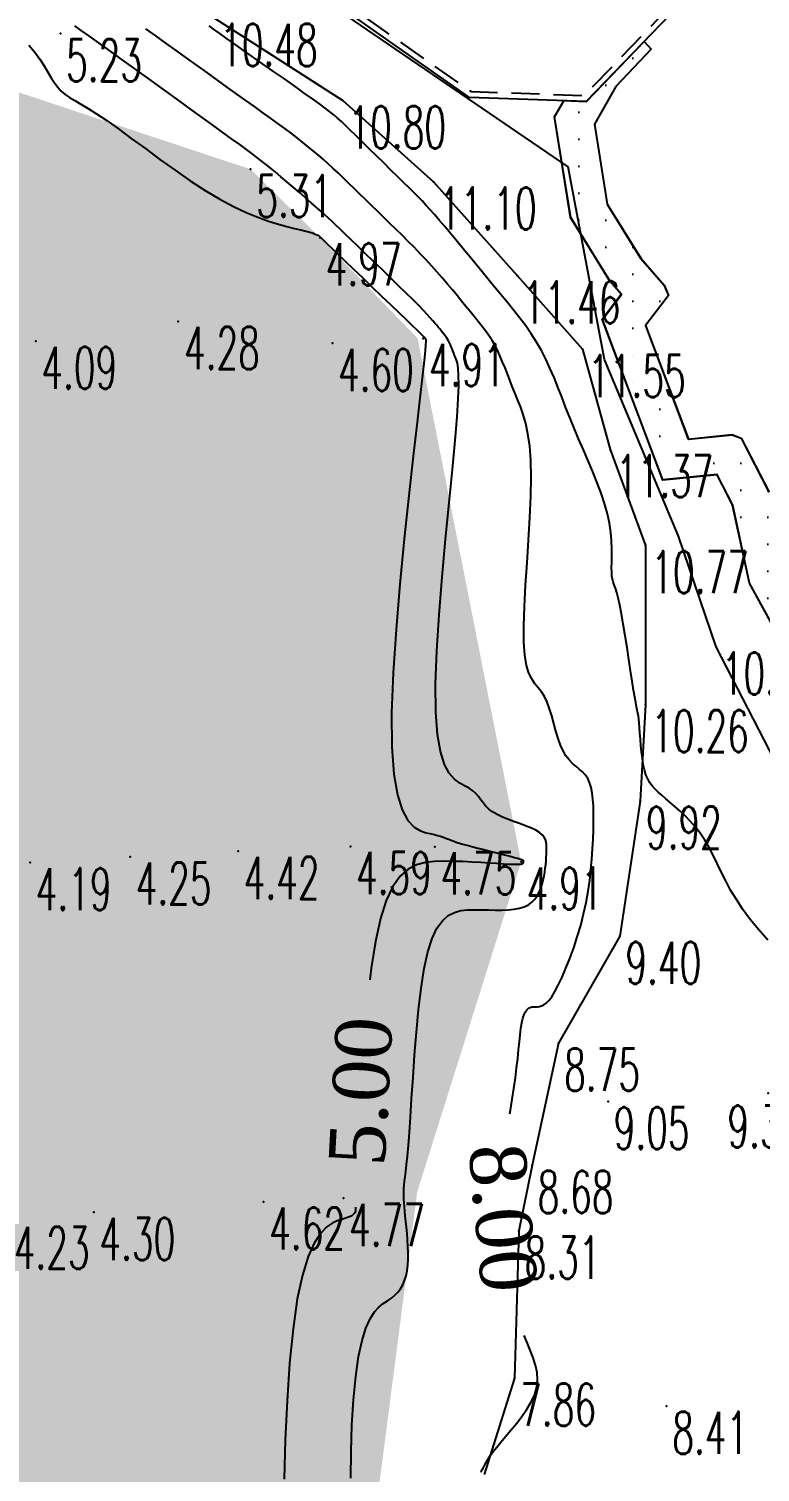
# Model space of a CAD drawing. Header units: millimetres. Extents: x 88261 to 90953, y 390274 to 392322.
# Drawn here: x 90781.2 to 90846.2, y 390716.7 to 390845 of the extents above; entities that cross this region are included whole.
import ezdxf
from ezdxf.enums import TextEntityAlignment as Align

# ---------------------------------------------------------------- set-up
doc = ezdxf.new("R2010")
doc.units = ezdxf.units.MM
doc.header["$LTSCALE"] = 25
doc.linetypes.add('DOT', pattern=[6.35, 0, -6.35])
doc.linetypes.add('INTERROMPU', pattern=[0.75, 0.5, -0.25])
for name, color, linetype in [('bas talus', 150, 'Continuous'), ('cloture', 30, 'Continuous'), ('CN_01_00', 42, 'Continuous'), ('CN_02_00', 16, 'Continuous'), ('HSABLHUMIDE', 24, 'DOT'), ('Talus', 35, 'Continuous'), ('TopoAlt', 7, 'Continuous'), ('TOPOJIS', 7, 'Continuous')]:
    doc.layers.add(name, color=color, linetype=linetype)
doc.styles.add('Romans 1.0', font='Romans.shx', dxfattribs={"width": 0.99, "height": 1})
doc.styles.get("Standard").update_dxf_attribs({"font": 'times.ttf'})

# ---------------------------------------------------------------- blocks, each defined once
blk = doc.blocks.new('TCPOINT')
at = {"color": 0}
blk.add_point((0, 0), dxfattribs=at)
at = {"layer": 'TopoAlt', "style": 'Romans 1.0', "width": 0.99}
blk.add_attdef('ALT', text='', height=200, dxfattribs=at).set_placement((0.5, -0.5), align=Align.TOP_LEFT)

msp = doc.modelspace()

# ---------------------------------------------------------------- hatches: boundary and pattern name
h = msp.add_hatch()
h.set_pattern_fill('JARDIN', color=104, scale=0.8)
h.set_pattern_definition([(0, (-0.35, -2.46), (0, 2.4), [0, -2.4])])
h.paths.add_polyline_path([(90833.84, 390821.35), (90832.15, 390819.13), (90837.52, 390804.84), (90842.34, 390805.32), (90843.74, 390802.62), (90845.22, 390795.68), (90848.31, 390790.06), (90854.92, 390783.51), (90860.84, 390780.11), (90864.37, 390778.33), (90867.66, 390774.97), (90873.66, 390771.36), (90882.32, 390772.44), (90889.83, 390775.21), (90888.81, 390778.45), (90881.51, 390775.77), (90874.41, 390774.88), (90869.79, 390777.66), (90866.41, 390781.12), (90862.45, 390783.1), (90856.99, 390786.23), (90851.05, 390792.13), (90848.44, 390796.88), (90846.97, 390803.77), (90844.49, 390808.57), (90843.68, 390808.87), (90839.79, 390808.49), (90835.99, 390818.57), (90838.04, 390821.25), (90837.63, 390822.18), (90835.56, 390824.56), (90832.58, 390829.37), (90831.44, 390836.48), (90833.35, 390839.82), (90836.49, 390843.14), (90835.87, 390843.83), (90830.72, 390838.48), (90828.72, 390838.56), (90827.9, 390837.12), (90829.33, 390828.17), (90832.81, 390822.53)])
at = {"layer": 'HSABLHUMIDE', "ltscale": 2}
h = msp.add_hatch(dxfattribs=at)
h.set_pattern_fill('AR-SAND', color=41, scale=0.05, style=0)
h.set_pattern_definition([(37.5, (-0.35, -2.46), (-0.080001565, 2.447066187), [0, -1.9304, 0, -2.159, 0, -2.06375]), (7.5, (-0.35, -2.46), (2.247616416, 3.584125503), [0, -1.0414, 0, -1.7399, 0, -0.66675]), (327.5, (-1.912, -2.46), (3.954961851, 0.007185923), [0, -0.635, 0, -2.286, 0, -2.9845]), (317.5, (-1.912, -2.46), (3.817782262, 1.114646616), [0, -0.3175, 0, -1.4986, 0, -1.7145])])
h.paths.add_polyline_path([(90808.31, 390673.91), (90810.25, 390699.67), (90815.68, 390741.55), (90824.92, 390770.91), (90815.72, 390817.44), (90807.05, 390826.39), (90800.87, 390832.47), (90771.53, 390842.2), (90760.38, 390842.98), (90754.31, 390848.43), (90743.78, 390853.26), (90735.93, 390857.51), (90724.71, 390864.35), (90715.76, 390870.18), (90708.42, 390875.87), (90700.28, 390881.05), (90683.17, 390899.74), (90679.29, 390902.11), (90675.87, 390906.58), (90650.25, 390917.24), (90650.25, 390882.24), (90650.25, 390864.98), (90650.25, 390847.24), (90650.25, 390817.24), (90650.25, 390792.24), (90650.25, 390737.24), (90650.25, 390712.24), (90650.25, 390677.24), (90650.25, 390647.24), (90650.25, 390622.24), (90650.25, 390590.22), (90650.25, 390589.37), (90650.25, 390567.24), (90650.25, 390527.24), (90660.25, 390527.24), (90660.25, 390507.24), (90670.25, 390507.24), (90670.25, 390497.24), (90680.25, 390497.24), (90680.25, 390487.24), (90690.25, 390487.24), (90690.25, 390477.24), (90700.25, 390477.24), (90700.25, 390467.24), (90730.25, 390477.24), (90700.25, 390467.24), (90710.25, 390467.24), (90740.25, 390477.24), (90710.25, 390467.24), (90710.25, 390457.24), (90747.2, 390431.83), (90764.53, 390419.61), (90781.97, 390396.2), (90798.13, 390389.26), (90804.01, 390373.08), (90822.04, 390361.39), (90841.42, 390350.17), (90852.83, 390318.92), (90866.45, 390300.49), (90904.86, 390280.83), (90909.95, 390275.28), (90952.15, 390275.28), (90952.14, 390296.43), (90920.97, 390330.09), (90897.78, 390348.26), (90877.47, 390366.76), (90855.32, 390383.66), (90846.62, 390409.42), (90826.78, 390428.11), (90814.41, 390447.82), (90801.65, 390460.75), (90789.25, 390478.56), (90783.93, 390495.68), (90782.44, 390506.04), (90782.12, 390521.9), (90785.04, 390543.82), (90786.82, 390559.34), (90790.57, 390575.41), (90794.12, 390593.84), (90801.54, 390613.19), (90802.7, 390633.39)])

# ---------------------------------------------------------------- linework, layer by layer
at = {"linetype": 'INTERROMPU', "ltscale": 0.2, "elevation": 11.36, "flags": 128}
msp.add_lwpolyline([(90804.6, 390850.53), (90823.1, 390870.1), (90842.45, 390851.38), (90830.51, 390839), (90820.5, 390839.35)], close=True, dxfattribs=at)
at = {"flags": 128}
for points, elevation in [([(90835.87, 390843.83), (90830.72, 390838.49), (90828.71, 390838.56)], 11.36), ([(90835.87, 390843.83), (90830.72, 390838.48), (90828.72, 390838.56)], 10.56)]:
    msp.add_lwpolyline(points, dxfattribs=dict(at, elevation=elevation))
at = {"color": 32, "true_color": 0xcd6928, "elevation": 12.17, "flags": 128}
for points in [[(90835.86, 390843.84), (90836.49, 390843.15), (90833.34, 390839.82), (90831.44, 390836.48), (90832.57, 390829.38), (90835.55, 390824.56), (90837.62, 390822.19), (90838.03, 390821.26), (90835.99, 390818.58), (90839.78, 390808.49), (90843.67, 390808.88), (90844.49, 390808.58), (90846.96, 390803.78)], [(90848.3, 390790.07), (90845.22, 390795.69), (90843.73, 390802.62), (90842.34, 390805.33), (90837.52, 390804.85), (90832.14, 390819.14), (90833.83, 390821.36), (90832.81, 390822.54), (90829.32, 390828.17), (90827.89, 390837.13), (90828.71, 390838.56), (90828.71, 390838.56)]]:
    msp.add_lwpolyline(points, dxfattribs=at)
at = {"color": 104, "elevation": 11.36, "flags": 128}
for points in [[(90835.87, 390843.83), (90836.49, 390843.14), (90833.35, 390839.82), (90831.44, 390836.48), (90832.58, 390829.37), (90835.56, 390824.56), (90837.63, 390822.18), (90838.04, 390821.25), (90835.99, 390818.57), (90839.79, 390808.49), (90843.68, 390808.87), (90844.49, 390808.57), (90846.97, 390803.77)], [(90848.31, 390790.06), (90845.22, 390795.68), (90843.74, 390802.62), (90842.34, 390805.32), (90837.52, 390804.84), (90832.15, 390819.13), (90833.84, 390821.35), (90832.81, 390822.53), (90829.33, 390828.17), (90827.9, 390837.12), (90828.72, 390838.56), (90828.72, 390838.56)]]:
    msp.add_lwpolyline(points, dxfattribs=at)
at = {"layer": 'bas talus', "color": 124, "elevation": 11.86, "flags": 128}
msp.add_lwpolyline([(90878.74, 390771.32), (90867.04, 390769.24), (90857.73, 390770.56), (90847.47, 390779.92), (90842.26, 390790.02), (90838.91, 390799.85), (90832.34, 390815.57), (90829.12, 390832.68)], dxfattribs=at)
at = {"layer": 'cloture', "color": 0, "elevation": 11.36, "flags": 128}
msp.add_lwpolyline([(90803.84, 390850.45), (90823.09, 390870.81), (90843.15, 390851.4), (90830.72, 390838.49), (90820.33, 390838.86)], close=True, dxfattribs=at)
at = {"layer": 'CN_01_00', "flags": 128}
for points, elevation in [([(90809.78, 390716.11), (90809.8, 390718.47), (90809.88, 390720.83), (90810.02, 390723.08), (90810.22, 390725.15), (90810.47, 390726.93), (90810.78, 390728.35), (90811.12, 390729.46), (90811.49, 390730.29), (90811.88, 390730.9), (90812.28, 390731.33), (90812.67, 390731.65), (90813.05, 390731.89), (90813.39, 390732.12), (90813.7, 390732.37), (90813.97, 390732.65), (90814.21, 390732.96), (90814.4, 390733.31), (90814.56, 390733.69), (90814.69, 390734.11), (90814.78, 390734.56), (90814.84, 390735.06), (90814.87, 390735.59), (90814.88, 390736.15), (90814.86, 390736.72), (90814.83, 390737.3), (90814.78, 390737.87), (90814.73, 390738.42), (90814.68, 390738.94), (90814.62, 390739.42), (90814.58, 390739.85), (90814.54, 390740.24), (90814.51, 390740.59), (90814.5, 390740.92), (90814.49, 390741.23), (90814.49, 390741.53), (90814.5, 390741.84), (90814.53, 390742.16), (90814.56, 390742.51), (90814.61, 390742.9), (90814.67, 390743.39), (90814.74, 390743.99), (90814.81, 390744.75), (90814.9, 390745.68), (90814.99, 390746.83), (90815.09, 390748.22), (90815.19, 390749.88), (90815.31, 390751.73), (90815.45, 390753.71), (90815.61, 390755.75), (90815.8, 390757.76), (90816.03, 390759.67), (90816.3, 390761.42), (90816.63, 390762.91), (90817.01, 390764.1), (90817.44, 390765.01), (90817.92, 390765.67), (90818.44, 390766.12), (90818.99, 390766.41), (90819.56, 390766.57), (90820.16, 390766.63), (90820.77, 390766.64), (90821.39, 390766.64), (90822.01, 390766.63), (90822.61, 390766.62), (90823.2, 390766.62), (90823.76, 390766.64), (90824.29, 390766.69), (90824.77, 390766.78), (90825.2, 390766.91), (90825.57, 390767.09), (90825.88, 390767.32), (90826.14, 390767.59), (90826.35, 390767.89), (90826.53, 390768.22), (90826.67, 390768.56), (90826.79, 390768.92), (90826.88, 390769.28), (90826.96, 390769.63), (90827.02, 390769.99), (90827.07, 390770.33), (90827.11, 390770.67), (90827.14, 390771), (90827.16, 390771.32), (90827.18, 390771.62), (90827.19, 390771.9), (90827.19, 390772.17), (90827.18, 390772.43), (90827.15, 390772.67), (90827.08, 390772.9), (90826.96, 390773.11), (90826.79, 390773.32), (90826.55, 390773.52), (90826.24, 390773.71), (90825.84, 390773.9), (90825.37, 390774.08), (90824.86, 390774.27), (90824.33, 390774.46), (90823.79, 390774.66), (90823.28, 390774.87), (90822.8, 390775.1), (90822.39, 390775.34), (90822.05, 390775.6), (90821.77, 390775.88), (90821.54, 390776.16), (90821.32, 390776.45), (90821.12, 390776.72), (90820.89, 390776.99), (90820.62, 390777.23), (90820.3, 390777.45), (90819.9, 390777.65), (90819.46, 390777.89), (90818.99, 390778.24), (90818.53, 390778.78), (90818.11, 390779.57), (90817.74, 390780.7), (90817.48, 390782.22), (90817.33, 390784.22), (90817.32, 390786.74), (90817.43, 390789.66), (90817.64, 390792.87), (90817.91, 390796.22), (90818.21, 390799.58), (90818.53, 390802.81), (90818.82, 390805.79), (90819.06, 390808.37), (90819.23, 390810.45), (90819.33, 390812.07), (90819.37, 390813.29), (90819.36, 390814.18), (90819.32, 390814.8), (90819.26, 390815.23), (90819.18, 390815.51), (90819.09, 390815.73), (90819.01, 390815.93), (90818.93, 390816.13), (90818.86, 390816.32), (90818.78, 390816.51), (90818.71, 390816.69), (90818.63, 390816.87), (90818.55, 390817.04), (90818.47, 390817.21), (90818.38, 390817.37), (90818.28, 390817.52), (90818.17, 390817.67), (90818.06, 390817.82), (90817.94, 390817.97), (90817.82, 390818.12), (90817.69, 390818.28), (90817.56, 390818.44), (90817.42, 390818.61), (90817.26, 390818.79), (90817.08, 390819.01), (90816.85, 390819.26), (90816.58, 390819.56), (90816.23, 390819.92), (90815.82, 390820.35), (90815.31, 390820.86), (90814.71, 390821.45), (90814.03, 390822.11), (90813.31, 390822.82), (90812.56, 390823.55), (90811.8, 390824.28), (90811.07, 390824.98), (90810.39, 390825.63), (90809.79, 390826.22), (90809.27, 390826.71), (90808.84, 390827.14), (90808.46, 390827.5), (90808.12, 390827.82), (90807.79, 390828.13), (90807.46, 390828.43), (90807.11, 390828.75), (90806.71, 390829.1), (90806.25, 390829.5), (90805.75, 390829.94), (90805.21, 390830.4), (90804.65, 390830.88), (90804.09, 390831.35), (90803.55, 390831.81), (90803.04, 390832.24), (90802.57, 390832.62), (90802.17, 390832.96), (90801.79, 390833.26), (90801.4, 390833.55), (90800.98, 390833.87), (90800.49, 390834.23), (90799.9, 390834.66), (90799.17, 390835.18), (90798.27, 390835.83), (90797.18, 390836.62), (90795.94, 390837.52), (90794.6, 390838.49), (90793.2, 390839.5), (90791.81, 390840.51), (90790.46, 390841.48), (90789.21, 390842.38), (90788.11, 390843.17), (90787.2, 390843.83), (90786.45, 390844.37), (90785.81, 390844.82), (90785.25, 390845.22)], 6), ([(90823.93, 390748.49), (90823.98, 390748.82), (90824.13, 390749.8), (90824.28, 390750.76), (90824.41, 390751.69), (90824.52, 390752.58), (90824.62, 390753.41), (90824.7, 390754.18), (90824.77, 390754.89), (90824.84, 390755.54), (90824.91, 390756.11), (90824.99, 390756.6), (90825.08, 390757.01), (90825.18, 390757.33), (90825.3, 390757.58), (90825.43, 390757.76), (90825.57, 390757.89), (90825.72, 390757.96), (90825.88, 390758.01), (90826.04, 390758.02), (90826.21, 390758.03), (90826.38, 390758.03), (90826.55, 390758.04), (90826.74, 390758.09), (90826.94, 390758.18), (90827.15, 390758.34), (90827.38, 390758.57), (90827.64, 390758.91), (90827.92, 390759.37), (90828.23, 390759.95), (90828.57, 390760.65), (90828.91, 390761.44), (90829.26, 390762.32), (90829.6, 390763.26), (90829.92, 390764.24), (90830.22, 390765.25), (90830.48, 390766.27), (90830.7, 390767.29), (90830.88, 390768.29), (90831.02, 390769.27), (90831.13, 390770.23), (90831.22, 390771.15), (90831.28, 390772.05), (90831.32, 390772.91), (90831.35, 390773.72), (90831.37, 390774.49), (90831.37, 390775.2), (90831.35, 390775.86), (90831.31, 390776.47), (90831.25, 390777.02), (90831.15, 390777.51), (90831.01, 390777.95), (90830.84, 390778.32), (90830.62, 390778.63), (90830.37, 390778.91), (90830.09, 390779.15), (90829.79, 390779.4), (90829.49, 390779.66), (90829.19, 390779.96), (90828.91, 390780.32), (90828.65, 390780.76), (90828.42, 390781.28), (90828.21, 390781.88), (90828.02, 390782.53), (90827.83, 390783.2), (90827.65, 390783.87), (90827.45, 390784.5), (90827.24, 390785.09), (90827, 390785.59), (90826.73, 390786.01), (90826.44, 390786.37), (90826.15, 390786.74), (90825.87, 390787.16), (90825.61, 390787.68), (90825.4, 390788.37), (90825.24, 390789.27), (90825.15, 390790.43), (90825.15, 390791.89), (90825.21, 390793.6), (90825.32, 390795.49), (90825.45, 390797.48), (90825.59, 390799.51), (90825.71, 390801.5), (90825.8, 390803.4), (90825.83, 390805.11), (90825.79, 390806.6), (90825.69, 390807.87), (90825.53, 390808.95), (90825.33, 390809.88), (90825.1, 390810.68), (90824.86, 390811.38), (90824.6, 390812), (90824.36, 390812.59), (90824.13, 390813.17), (90823.91, 390813.73), (90823.7, 390814.28), (90823.49, 390814.81), (90823.28, 390815.33), (90823.06, 390815.83), (90822.84, 390816.32), (90822.6, 390816.79), (90822.34, 390817.24), (90822.06, 390817.68), (90821.76, 390818.11), (90821.44, 390818.53), (90821.11, 390818.95), (90820.76, 390819.38), (90820.4, 390819.82), (90820.02, 390820.28), (90819.63, 390820.75), (90819.23, 390821.24), (90818.81, 390821.74), (90818.37, 390822.26), (90817.92, 390822.78), (90817.46, 390823.32), (90816.98, 390823.86), (90816.48, 390824.41), (90815.96, 390824.96), (90815.43, 390825.51), (90814.89, 390826.06), (90814.34, 390826.6), (90813.78, 390827.15), (90813.23, 390827.69), (90812.68, 390828.22), (90812.14, 390828.75), (90811.61, 390829.26), (90811.09, 390829.77), (90810.59, 390830.26), (90810.09, 390830.75), (90809.61, 390831.22), (90809.13, 390831.67), (90808.67, 390832.11), (90808.22, 390832.53), (90807.78, 390832.94), (90807.34, 390833.33), (90806.9, 390833.71), (90806.46, 390834.09), (90806, 390834.47), (90805.52, 390834.86), (90805.01, 390835.26), (90804.48, 390835.67), (90803.9, 390836.1), (90803.29, 390836.55), (90802.63, 390837.02), (90801.94, 390837.52), (90801.22, 390838.04), (90800.45, 390838.59), (90799.65, 390839.16), (90798.81, 390839.75), (90797.94, 390840.38), (90797.04, 390841.03), (90796.12, 390841.69), (90795.19, 390842.35), (90794.26, 390843.02), (90793.34, 390843.68), (90792.44, 390844.33), (90791.55, 390844.95)], 8), ([(90821.37, 390716.64), (90821.38, 390716.68), (90821.39, 390716.72), (90821.4, 390716.75), (90821.41, 390716.78), (90821.43, 390716.82), (90821.46, 390716.86), (90821.49, 390716.93), (90821.54, 390717.01), (90821.59, 390717.11), (90821.66, 390717.25), (90821.75, 390717.41), (90821.87, 390717.62), (90822.02, 390717.86), (90822.21, 390718.15), (90822.45, 390718.49), (90822.75, 390718.88), (90823.11, 390719.32), (90823.54, 390719.82), (90824.01, 390720.38), (90824.5, 390720.97), (90824.98, 390721.59), (90825.43, 390722.24), (90825.82, 390722.9), (90826.13, 390723.56), (90826.32, 390724.22), (90826.39, 390724.86), (90826.34, 390725.5), (90826.2, 390726.15), (90825.98, 390726.81), (90825.72, 390727.5), (90825.42, 390728.23), (90825.2, 390728.81)], 8)]:
    msp.add_lwpolyline(points, dxfattribs=dict(at, elevation=elevation))
at = {"layer": 'CN_02_00', "flags": 128}
for points, elevation in [([(90846.85, 390763.94), (90846.05, 390764.87), (90845.3, 390765.78), (90844.64, 390766.67), (90844.06, 390767.55), (90843.55, 390768.4), (90843.11, 390769.22), (90842.72, 390770.01), (90842.35, 390770.77), (90841.99, 390771.5), (90841.64, 390772.19), (90841.26, 390772.83), (90840.85, 390773.44), (90840.42, 390773.99), (90839.96, 390774.51), (90839.51, 390774.99), (90839.05, 390775.42), (90838.6, 390775.82), (90838.18, 390776.19), (90837.79, 390776.52), (90837.43, 390776.82), (90837.11, 390777.1), (90836.83, 390777.37), (90836.58, 390777.65), (90836.37, 390777.94), (90836.18, 390778.27), (90836.02, 390778.64), (90835.89, 390779.07), (90835.78, 390779.56), (90835.7, 390780.1), (90835.63, 390780.67), (90835.57, 390781.25), (90835.53, 390781.82), (90835.49, 390782.35), (90835.46, 390782.84), (90835.43, 390783.25), (90835.39, 390783.59), (90835.35, 390783.86), (90835.31, 390784.11), (90835.25, 390784.38), (90835.19, 390784.68), (90835.11, 390785.06), (90835.02, 390785.54), (90834.91, 390786.17), (90834.79, 390786.96), (90834.65, 390787.89), (90834.5, 390788.9), (90834.34, 390789.95), (90834.18, 390791.01), (90834.01, 390792.02), (90833.85, 390792.94), (90833.7, 390793.73), (90833.56, 390794.36), (90833.42, 390794.85), (90833.31, 390795.23), (90833.2, 390795.53), (90833.12, 390795.79), (90833.05, 390796.04), (90833, 390796.31), (90832.98, 390796.64), (90832.97, 390797.04), (90832.98, 390797.54), (90832.99, 390798.1), (90832.99, 390798.74), (90832.96, 390799.44), (90832.89, 390800.19), (90832.78, 390801), (90832.6, 390801.85), (90832.35, 390802.75), (90832.05, 390803.67), (90831.69, 390804.61), (90831.3, 390805.58), (90830.88, 390806.55), (90830.46, 390807.53), (90830.03, 390808.5), (90829.63, 390809.46), (90829.24, 390810.4), (90828.88, 390811.33), (90828.54, 390812.23), (90828.19, 390813.11), (90827.85, 390813.96), (90827.49, 390814.79), (90827.12, 390815.59), (90826.72, 390816.37), (90826.3, 390817.11), (90825.83, 390817.83), (90825.34, 390818.54), (90824.82, 390819.24), (90824.28, 390819.93), (90823.7, 390820.64), (90823.1, 390821.37), (90822.48, 390822.11), (90821.84, 390822.89), (90821.19, 390823.68), (90820.54, 390824.47), (90819.89, 390825.26), (90819.27, 390826.01), (90818.68, 390826.72), (90818.14, 390827.38), (90817.64, 390827.96), (90817.21, 390828.46), (90816.82, 390828.9), (90816.46, 390829.29), (90816.12, 390829.66), (90815.76, 390830.02), (90815.39, 390830.4), (90814.97, 390830.81), (90814.5, 390831.27), (90813.95, 390831.81), (90813.35, 390832.4), (90812.72, 390833.03), (90812.07, 390833.67), (90811.42, 390834.3), (90810.8, 390834.91), (90810.23, 390835.47), (90809.73, 390835.96), (90809.3, 390836.37), (90808.94, 390836.72), (90808.6, 390837.02), (90808.27, 390837.31), (90807.9, 390837.59), (90807.49, 390837.91), (90806.99, 390838.28), (90806.38, 390838.72), (90805.64, 390839.24), (90804.79, 390839.85), (90803.87, 390840.5), (90802.91, 390841.17), (90801.94, 390841.85), (90801, 390842.51), (90800.13, 390843.13), (90799.36, 390843.68), (90798.7, 390844.14), (90798.14, 390844.53), (90797.65, 390844.88), (90797.18, 390845.21)], 10), ([(90781.15, 390843.51), (90781.69, 390842.87), (90782.14, 390842.25), (90782.52, 390841.67), (90782.85, 390841.11), (90783.15, 390840.61), (90783.44, 390840.15), (90783.73, 390839.76), (90784.03, 390839.42), (90784.38, 390839.13), (90784.77, 390838.86), (90785.23, 390838.58), (90785.78, 390838.26), (90786.42, 390837.87), (90787.18, 390837.39), (90788.08, 390836.8), (90789.11, 390836.06), (90790.26, 390835.22), (90791.51, 390834.31), (90792.81, 390833.35), (90794.16, 390832.39), (90795.51, 390831.45), (90796.84, 390830.58), (90798.12, 390829.81), (90799.34, 390829.16), (90800.47, 390828.63), (90801.51, 390828.2), (90802.47, 390827.86), (90803.34, 390827.59), (90804.1, 390827.38), (90804.77, 390827.22), (90805.33, 390827.09), (90805.79, 390826.97), (90806.15, 390826.87), (90806.42, 390826.79), (90806.62, 390826.71), (90806.77, 390826.65), (90806.86, 390826.6), (90806.93, 390826.56), (90806.97, 390826.52), (90807.01, 390826.49), (90807.05, 390826.45), (90807.13, 390826.37), (90807.25, 390826.26), (90807.45, 390826.07), (90807.72, 390825.81), (90808.11, 390825.44), (90808.61, 390824.95), (90809.25, 390824.34), (90810, 390823.63), (90810.81, 390822.84), (90811.66, 390822.02), (90812.52, 390821.2), (90813.34, 390820.42), (90814.08, 390819.7), (90814.73, 390819.08), (90815.24, 390818.59), (90815.62, 390818.22), (90815.9, 390817.95), (90816.09, 390817.76), (90816.22, 390817.64), (90816.28, 390817.57), (90816.32, 390817.54), (90816.33, 390817.52), (90816.34, 390817.51), (90816.35, 390817.49), (90816.36, 390817.48), (90816.37, 390817.47), (90816.38, 390817.46), (90816.39, 390817.44), (90816.4, 390817.43), (90816.4, 390817.42), (90816.41, 390817.41), (90816.42, 390817.39), (90816.42, 390817.38), (90816.43, 390817.36), (90816.44, 390817.35), (90816.44, 390817.33), (90816.45, 390817.31), (90816.46, 390817.3), (90816.46, 390817.27), (90816.46, 390817.15), (90816.43, 390816.87), (90816.38, 390816.33), (90816.29, 390815.46), (90816.15, 390814.17), (90815.94, 390812.38), (90815.67, 390810), (90815.33, 390806.98), (90814.93, 390803.47), (90814.53, 390799.62), (90814.14, 390795.59), (90813.8, 390791.56), (90813.55, 390787.7), (90813.41, 390784.16), (90813.42, 390781.12), (90813.59, 390778.7), (90813.92, 390776.86), (90814.35, 390775.52), (90814.86, 390774.59), (90815.41, 390774), (90815.97, 390773.65), (90816.49, 390773.48), (90816.95, 390773.38), (90817.31, 390773.31), (90817.61, 390773.23), (90817.85, 390773.15), (90818.07, 390773.07), (90818.3, 390772.98), (90818.55, 390772.88), (90818.86, 390772.76), (90819.25, 390772.63), (90819.75, 390772.49), (90820.32, 390772.33), (90820.95, 390772.16), (90821.6, 390771.99), (90822.25, 390771.83), (90822.88, 390771.67), (90823.45, 390771.53), (90823.94, 390771.41), (90824.32, 390771.3), (90824.61, 390771.22), (90824.82, 390771.16), (90824.96, 390771.11), (90825.05, 390771.07), (90825.09, 390771.04), (90825.11, 390771.02), (90825.11, 390771), (90825.11, 390770.97), (90825.11, 390770.95), (90825.1, 390770.92), (90825.1, 390770.89), (90825.1, 390770.87), (90825.09, 390770.84), (90825.09, 390770.81), (90825.08, 390770.78), (90825.07, 390770.75), (90825.05, 390770.72), (90824.99, 390770.7), (90824.9, 390770.68), (90824.75, 390770.66), (90824.53, 390770.66), (90824.23, 390770.66), (90823.84, 390770.68), (90823.34, 390770.71), (90822.74, 390770.75), (90822.07, 390770.79), (90821.34, 390770.84), (90820.55, 390770.88), (90819.73, 390770.92), (90818.89, 390770.94), (90818.05, 390770.95), (90817.22, 390770.93), (90816.41, 390770.85), (90815.62, 390770.63), (90814.87, 390770.24), (90814.17, 390769.62), (90813.52, 390768.72), (90812.93, 390767.48), (90812.41, 390765.86), (90811.96, 390763.83), (90811.59, 390761.46), (90811.46, 390760.42)], 5), ([(90810.19, 390740.2), (90810.2, 390740.09), (90810.19, 390739.99), (90810.19, 390739.89), (90810.18, 390739.8), (90810.15, 390739.71), (90810.09, 390739.63), (90810, 390739.54), (90809.86, 390739.45), (90809.67, 390739.36), (90809.41, 390739.26), (90809.07, 390739.15), (90808.65, 390739.02), (90808.17, 390738.81), (90807.64, 390738.45), (90807.08, 390737.88), (90806.52, 390737.02), (90805.98, 390735.81), (90805.47, 390734.17), (90805.02, 390732.05), (90804.64, 390729.4), (90804.34, 390726.34), (90804.11, 390722.99), (90803.94, 390719.51), (90803.84, 390716.03)], 5)]:
    msp.add_lwpolyline(points, dxfattribs=dict(at, elevation=elevation))
at = {"layer": 'Talus', "color": 134, "flags": 128}
for points, elevation in [([(90829.12, 390832.68), (90784.63, 390863.05), (90767.94, 390875.76), (90752.96, 390890.15), (90738.18, 390900.4), (90732.65, 390907.64), (90726.54, 390915.09), (90712.23, 390924.55), (90710.09, 390933.01), (90706.32, 390940.45), (90706.87, 390958.67), (90703.47, 390972.03), (90697.05, 390983.55)], 11.86), ([(90797.66, 390845.9), (90809.07, 390838.58), (90817.12, 390831.36), (90824.58, 390823.02), (90830.38, 390816.47), (90832.85, 390807.56), (90835.99, 390799.03), (90835.99, 390784.9), (90835.52, 390776.31), (90833.69, 390764.3), (90828.25, 390754.8), (90825.89, 390743.93), (90824.73, 390738.1), (90824.34, 390725.02), (90821.65, 390716.43)], 8.17)]:
    msp.add_lwpolyline(points, dxfattribs=dict(at, elevation=elevation))

# ---------------------------------------------------------------- block references
at = {"layer": 'TOPOJIS'}
ref = msp.add_blockref('TCPOINT', (90797.66, 390845.9, 10.48), dxfattribs=at)
ref.add_attrib('ALT', '10.48', dxfattribs={"layer": 'TopoAlt', "height": 3.75, "style": 'Romans 1.0', "width": 0.6}).set_placement((90798.16, 390845.4, 10.48), align=Align.TOP_LEFT)
ref = msp.add_blockref('TCPOINT', (90783.96, 390844.53, 5.23), dxfattribs=at)
ref.add_attrib('ALT', '5.23', dxfattribs={"layer": 'TopoAlt', "height": 3.75, "style": 'Romans 1.0', "width": 0.6}).set_placement((90784.46, 390844.03, 5.23), align=Align.TOP_LEFT)
ref = msp.add_blockref('TCPOINT', (90809.07, 390838.58, 10.8), dxfattribs=at)
ref.add_attrib('ALT', '10.80', dxfattribs={"layer": 'TopoAlt', "height": 3.75, "style": 'Romans 1.0', "width": 0.6}).set_placement((90809.57, 390838.08, 10.8), align=Align.TOP_LEFT)
ref = msp.add_blockref('TCPOINT', (90800.87, 390832.47, 5.31), dxfattribs=at)
ref.add_attrib('ALT', '5.31', dxfattribs={"layer": 'TopoAlt', "height": 3.75, "style": 'Romans 1.0', "width": 0.6}).set_placement((90801.37, 390831.97, 5.31), align=Align.TOP_LEFT)
ref = msp.add_blockref('TCPOINT', (90817.12, 390831.36, 11.1), dxfattribs=at)
ref.add_attrib('ALT', '11.10', dxfattribs={"layer": 'TopoAlt', "height": 3.75, "style": 'Romans 1.0', "width": 0.6}).set_placement((90817.62, 390830.86, 11.1), align=Align.TOP_LEFT)
ref = msp.add_blockref('TCPOINT', (90807.05, 390826.39, 4.97), dxfattribs=at)
ref.add_attrib('ALT', '4.97', dxfattribs={"layer": 'TopoAlt', "height": 3.75, "style": 'Romans 1.0', "width": 0.6}).set_placement((90807.55, 390825.89, 4.97), align=Align.TOP_LEFT)
ref = msp.add_blockref('TCPOINT', (90824.58, 390823.02, 11.46), dxfattribs=at)
ref.add_attrib('ALT', '11.46', dxfattribs={"layer": 'TopoAlt', "height": 3.75, "style": 'Romans 1.0', "width": 0.6}).set_placement((90825.08, 390822.52, 11.46), align=Align.TOP_LEFT)
ref = msp.add_blockref('TCPOINT', (90794.44, 390818.95, 4.28), dxfattribs=at)
ref.add_attrib('ALT', '4.28', dxfattribs={"layer": 'TopoAlt', "height": 3.75, "style": 'Romans 1.0', "width": 0.6}).set_placement((90794.94, 390818.45, 4.28), align=Align.TOP_LEFT)
ref = msp.add_blockref('TCPOINT', (90781.76, 390817.2, 4.09), dxfattribs=at)
ref.add_attrib('ALT', '4.09', dxfattribs={"layer": 'TopoAlt', "height": 3.75, "style": 'Romans 1.0', "width": 0.6}).set_placement((90782.26, 390816.7, 4.09), align=Align.TOP_LEFT)
ref = msp.add_blockref('TCPOINT', (90808.14, 390817, 4.6), dxfattribs=at)
ref.add_attrib('ALT', '4.60', dxfattribs={"layer": 'TopoAlt', "height": 3.75, "style": 'Romans 1.0', "width": 0.6}).set_placement((90808.64, 390816.5, 4.6), align=Align.TOP_LEFT)
ref = msp.add_blockref('TCPOINT', (90816.22, 390817.44, 4.91), dxfattribs=at)
ref.add_attrib('ALT', '4.91', dxfattribs={"layer": 'TopoAlt', "height": 3.75, "style": 'Romans 1.0', "width": 0.6}).set_placement((90816.72, 390816.94, 4.91), align=Align.TOP_LEFT)
ref = msp.add_blockref('TCPOINT', (90830.38, 390816.47, 11.55), dxfattribs=at)
ref.add_attrib('ALT', '11.55', dxfattribs={"layer": 'TopoAlt', "height": 3.75, "style": 'Romans 1.0', "width": 0.6}).set_placement((90830.88, 390815.97, 11.55), align=Align.TOP_LEFT)
ref = msp.add_blockref('TCPOINT', (90832.85, 390807.56, 11.37), dxfattribs=at)
ref.add_attrib('ALT', '11.37', dxfattribs={"layer": 'TopoAlt', "height": 3.75, "style": 'Romans 1.0', "width": 0.6}).set_placement((90833.35, 390807.06, 11.37), align=Align.TOP_LEFT)
ref = msp.add_blockref('TCPOINT', (90835.99, 390799.03, 10.77), dxfattribs=at)
ref.add_attrib('ALT', '10.77', dxfattribs={"layer": 'TopoAlt', "height": 3.75, "style": 'Romans 1.0', "width": 0.6}).set_placement((90836.49, 390798.53, 10.77), align=Align.TOP_LEFT)
ref = msp.add_blockref('TCPOINT', (90842.26, 390790.02, 10.62), dxfattribs=at)
ref.add_attrib('ALT', '10.62', dxfattribs={"layer": 'TopoAlt', "height": 3.75, "style": 'Romans 1.0', "width": 0.6}).set_placement((90842.76, 390789.52, 10.62), align=Align.TOP_LEFT)
ref = msp.add_blockref('TCPOINT', (90835.99, 390784.9, 10.26), dxfattribs=at)
ref.add_attrib('ALT', '10.26', dxfattribs={"layer": 'TopoAlt', "height": 3.75, "style": 'Romans 1.0', "width": 0.6}).set_placement((90836.49, 390784.4, 10.26), align=Align.TOP_LEFT)
ref = msp.add_blockref('TCPOINT', (90835.52, 390776.31, 9.92), dxfattribs=at)
ref.add_attrib('ALT', '9.92', dxfattribs={"layer": 'TopoAlt', "height": 3.75, "style": 'Romans 1.0', "width": 0.6}).set_placement((90836.02, 390775.81, 9.92), align=Align.TOP_LEFT)
ref = msp.add_blockref('TCPOINT', (90799.75, 390771.85, 4.42), dxfattribs=at)
ref.add_attrib('ALT', '4.42', dxfattribs={"layer": 'TopoAlt', "height": 3.75, "style": 'Romans 1.0', "width": 0.6}).set_placement((90800.25, 390771.35, 4.42), align=Align.TOP_LEFT)
ref = msp.add_blockref('TCPOINT', (90809.74, 390772.28, 4.59), dxfattribs=at)
ref.add_attrib('ALT', '4.59', dxfattribs={"layer": 'TopoAlt', "height": 3.75, "style": 'Romans 1.0', "width": 0.6}).set_placement((90810.24, 390771.78, 4.59), align=Align.TOP_LEFT)
ref = msp.add_blockref('TCPOINT', (90817.25, 390772.25, 4.75), dxfattribs=at)
ref.add_attrib('ALT', '4.75', dxfattribs={"layer": 'TopoAlt', "height": 3.75, "style": 'Romans 1.0', "width": 0.6}).set_placement((90817.75, 390771.75, 4.75), align=Align.TOP_LEFT)
ref = msp.add_blockref('TCPOINT', (90781.26, 390770.85, 4.19), dxfattribs=at)
ref.add_attrib('ALT', '4.19', dxfattribs={"layer": 'TopoAlt', "height": 3.75, "style": 'Romans 1.0', "width": 0.6}).set_placement((90781.76, 390770.35, 4.19), align=Align.TOP_LEFT)
ref = msp.add_blockref('TCPOINT', (90790.15, 390771.36, 4.25), dxfattribs=at)
ref.add_attrib('ALT', '4.25', dxfattribs={"layer": 'TopoAlt', "height": 3.75, "style": 'Romans 1.0', "width": 0.6}).set_placement((90790.65, 390770.86, 4.25), align=Align.TOP_LEFT)
ref = msp.add_blockref('TCPOINT', (90824.92, 390770.91, 4.91), dxfattribs=at)
ref.add_attrib('ALT', '4.91', dxfattribs={"layer": 'TopoAlt', "height": 3.75, "style": 'Romans 1.0', "width": 0.6}).set_placement((90825.42, 390770.41, 4.91), align=Align.TOP_LEFT)
ref = msp.add_blockref('TCPOINT', (90833.69, 390764.3, 9.4), dxfattribs=at)
ref.add_attrib('ALT', '9.40', dxfattribs={"layer": 'TopoAlt', "height": 3.75, "style": 'Romans 1.0', "width": 0.6}).set_placement((90834.19, 390763.8, 9.4), align=Align.TOP_LEFT)
ref = msp.add_blockref('TCPOINT', (90828.25, 390754.8, 8.75), dxfattribs=at)
ref.add_attrib('ALT', '8.75', dxfattribs={"layer": 'TopoAlt', "height": 3.75, "style": 'Romans 1.0', "width": 0.6}).set_placement((90828.75, 390754.3, 8.75), align=Align.TOP_LEFT)
ref = msp.add_blockref('TCPOINT', (90846.88, 390750.34, 9.34), dxfattribs=at)
ref.add_attrib('ALT', '9.34', dxfattribs={"layer": 'TopoAlt', "height": 3.75, "style": 'Romans 1.0', "width": 0.6}).set_placement((90843.26, 390749.25, 9.34), align=Align.TOP_LEFT)
ref = msp.add_blockref('TCPOINT', (90832.65, 390749.61, 9.05), dxfattribs=at)
ref.add_attrib('ALT', '9.05', dxfattribs={"layer": 'TopoAlt', "height": 3.75, "style": 'Romans 1.0', "width": 0.6}).set_placement((90833.15, 390749.11, 9.05), align=Align.TOP_LEFT)
ref = msp.add_blockref('TCPOINT', (90825.89, 390743.93, 8.68), dxfattribs=at)
ref.add_attrib('ALT', '8.68', dxfattribs={"layer": 'TopoAlt', "height": 3.75, "style": 'Romans 1.0', "width": 0.6}).set_placement((90826.39, 390743.43, 8.68), align=Align.TOP_LEFT)
ref = msp.add_blockref('TCPOINT', (90809.12, 390741, 4.77), dxfattribs=at)
ref.add_attrib('ALT', '4.77', dxfattribs={"layer": 'TopoAlt', "height": 3.75, "style": 'Romans 1.0', "width": 0.6}).set_placement((90809.62, 390740.5, 4.77), align=Align.TOP_LEFT)
ref = msp.add_blockref('TCPOINT', (90786.92, 390739.75, 4.3), dxfattribs=at)
ref.add_attrib('ALT', '4.30', dxfattribs={"layer": 'TopoAlt', "height": 3.75, "style": 'Romans 1.0', "width": 0.6}).set_placement((90787.42, 390739.25, 4.3), align=Align.TOP_LEFT)
ref = msp.add_blockref('TCPOINT', (90802.02, 390740.68, 4.62), dxfattribs=at)
ref.add_attrib('ALT', '4.62', dxfattribs={"layer": 'TopoAlt', "height": 3.75, "style": 'Romans 1.0', "width": 0.6}).set_placement((90802.52, 390740.18, 4.62), align=Align.TOP_LEFT)
ref = msp.add_blockref('TCPOINT', (90779.31, 390738.97, 4.23), dxfattribs=at)
ref.add_attrib('ALT', '4.23', dxfattribs={"layer": 'TopoAlt', "height": 3.75, "style": 'Romans 1.0', "width": 0.6}).set_placement((90779.81, 390738.47, 4.23), align=Align.TOP_LEFT)
ref = msp.add_blockref('TCPOINT', (90824.73, 390738.1, 8.31), dxfattribs=at)
ref.add_attrib('ALT', '8.31', dxfattribs={"layer": 'TopoAlt', "height": 3.75, "style": 'Romans 1.0', "width": 0.6}).set_placement((90825.23, 390737.6, 8.31), align=Align.TOP_LEFT)
ref = msp.add_blockref('TCPOINT', (90824.34, 390725.02, 7.86), dxfattribs=at)
ref.add_attrib('ALT', '7.86', dxfattribs={"layer": 'TopoAlt', "height": 3.75, "style": 'Romans 1.0', "width": 0.6}).set_placement((90824.84, 390724.52, 7.86), align=Align.TOP_LEFT)
ref = msp.add_blockref('TCPOINT', (90837.86, 390722.52, 8.41), dxfattribs=at)
ref.add_attrib('ALT', '8.41', dxfattribs={"layer": 'TopoAlt', "height": 3.75, "style": 'Romans 1.0', "width": 0.6}).set_placement((90838.36, 390722.02, 8.41), align=Align.TOP_LEFT)

# ---------------------------------------------------------------- texts
at = {"layer": 'CN_01_00'}
msp.add_text('8.00', height=5, rotation=275.1408, dxfattribs=at).set_placement((90823.33, 390739.26, 8), align=Align.MIDDLE_CENTER)
at = {"layer": 'CN_02_00'}
msp.add_text('5.00', height=5, rotation=86.8833, dxfattribs=at).set_placement((90810.64, 390750.51, 5), align=Align.MIDDLE_CENTER)

doc.saveas('drawing.dxf')
